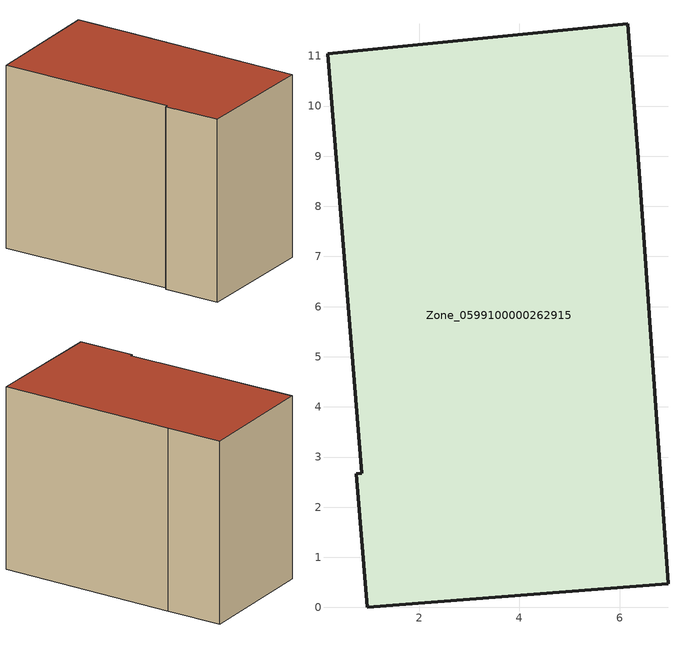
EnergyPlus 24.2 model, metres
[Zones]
Zone_0599100000262915
 floor ground (C_G): 0.17,11.04 6.17,11.64 6.38,8.96 6.96,0.47 0.96,0 0.75,2.67 0.86,2.67 z0
 wall outside (C_F): 6.96,0.47 6.38,8.96 6.17,11.64 0.17,11.04 0.86,2.67 0.75,2.67 0.96,0 6.96,0.47 z0:8.68
 roof outside (C_R): 6.17,11.64 0.17,11.04 0.86,2.67 0.75,2.67 0.96,0 6.96,0.47 6.38,8.96 z8.68
[BUILDING]
Pand.0599100000262915: North Axis=0; Terrain=City; Loads Convergence Tolerance Value=0.04; Temperature Convergence Tolerance Value=0.4; Solar Distribution=FullExterior; Maximum Number of Warmup Days=25; Minimum Number of Warmup Days=1
[Site:Location]
Rotterdam.The.Hague.AP_ZH_NLD Design_Conditions: Latitude=51.96; Longitude=4.45; Time Zone=1; Elevation=-4.5
[SITE:GROUNDTEMPERATURE:BUILDINGSURFACE]
18, 18, 18, 18, 18, 18, 18, 18, 18, 18, 18, 18
[MATERIAL] Thermal Absorptance=0.9; Solar Absorptance=0.7; Visible Absorptance=0.7
Name | Roughness | Thickness | Conductivity | Density | Specific Heat
G.TC.1946-1964 | MediumSmooth | 0.15 | 1 | 540 | 1210
F.TC.1946-1964 | Rough | 0.3 | 0.857143 | 1920 | 840
R.TC.1946-1964 | MediumRough | 0.2 | 0.235294 | 1500 | 1000
[CONSTRUCTION]
C_G: G.TC.1946-1964
C_F: F.TC.1946-1964
C_R: R.TC.1946-1964
[ZONE]
Zone_0599100000262915: Type=1; Multiplier=1; Ceiling Height=Autocalculate; Volume=Autocalculate; Floor Area=autocalculate; Part of Total Floor Area=Yes
[ZONEINFILTRATION:DESIGNFLOWRATE]
Infil_Zone_0599100000262915: Zone or ZoneList or Space or SpaceList=Zone_0599100000262915; Schedule=AlwaysOn; Design Flow Rate Calculation Method=Flow/Area; Flow Rate per Floor Area=0.003; Constant Term Coefficient=1; Temperature Term Coefficient=0; Velocity Term Coefficient=0; Velocity Squared Term Coefficient=0
[HVACTEMPLATE:ZONE:IDEALLOADSAIRSYSTEM]
Zone_0599100000262915: Maximum Heating Supply Air Temperature=50; Minimum Cooling Supply Air Temperature=13; Maximum Heating Supply Air Humidity Ratio=0.0156; Minimum Cooling Supply Air Humidity Ratio=0.0077; Heating Limit=NoLimit; Cooling Limit=NoLimit; Dehumidification Control Type=ConstantSensibleHeatRatio; Cooling Sensible Heat Ratio=0.7; Dehumidification Setpoint=60; Humidification Control Type=None; Humidification Setpoint=30; Outdoor Air Method=None; Outdoor Air Flow Rate per Person=0.00944; Outdoor Air Flow Rate per Zone Floor Area=0; Outdoor Air Flow Rate per Zone=0; Demand Controlled Ventilation Type=None; Outdoor Air Economizer Type=NoEconomizer; Heat Recovery Type=None; Sensible Heat Recovery Effectiveness=0.7; Latent Heat Recovery Effectiveness=0.65
[ZONECONTROL:THERMOSTAT]
ThermostatControl_Zone_0599100000262915: Zone or ZoneList=Zone_0599100000262915; Control Type Schedule=DualSetpointControlType; Control 1=Thermostat_Zone_0599100000262915; Temperature Difference Between Cutout And Setpoint=0
[THERMOSTATSETPOINT:DUALSETPOINT]
Thermostat_Zone_0599100000262915: Heating Setpoint Temperature Schedule=HeatingSetpoint_Zone_0599100000262915; Cooling Setpoint Temperature Schedule=CoolingSetpoint_Zone_0599100000262915
[SCHEDULE:COMPACT]
HeatingSetpoint_Zone_0599100000262915: Through: 12/31, For: AllDays, Until: 24:00, 21
CoolingSetpoint_Zone_0599100000262915: Through: 12/31, For: AllDays, Until: 24:00, 24
DualSetpointControlType: Through: 12/31, For: AllDays, Until: 24:00, 4
AlwaysOn: Through: 12/31, For: AllDays, Until: 24:00, 1
